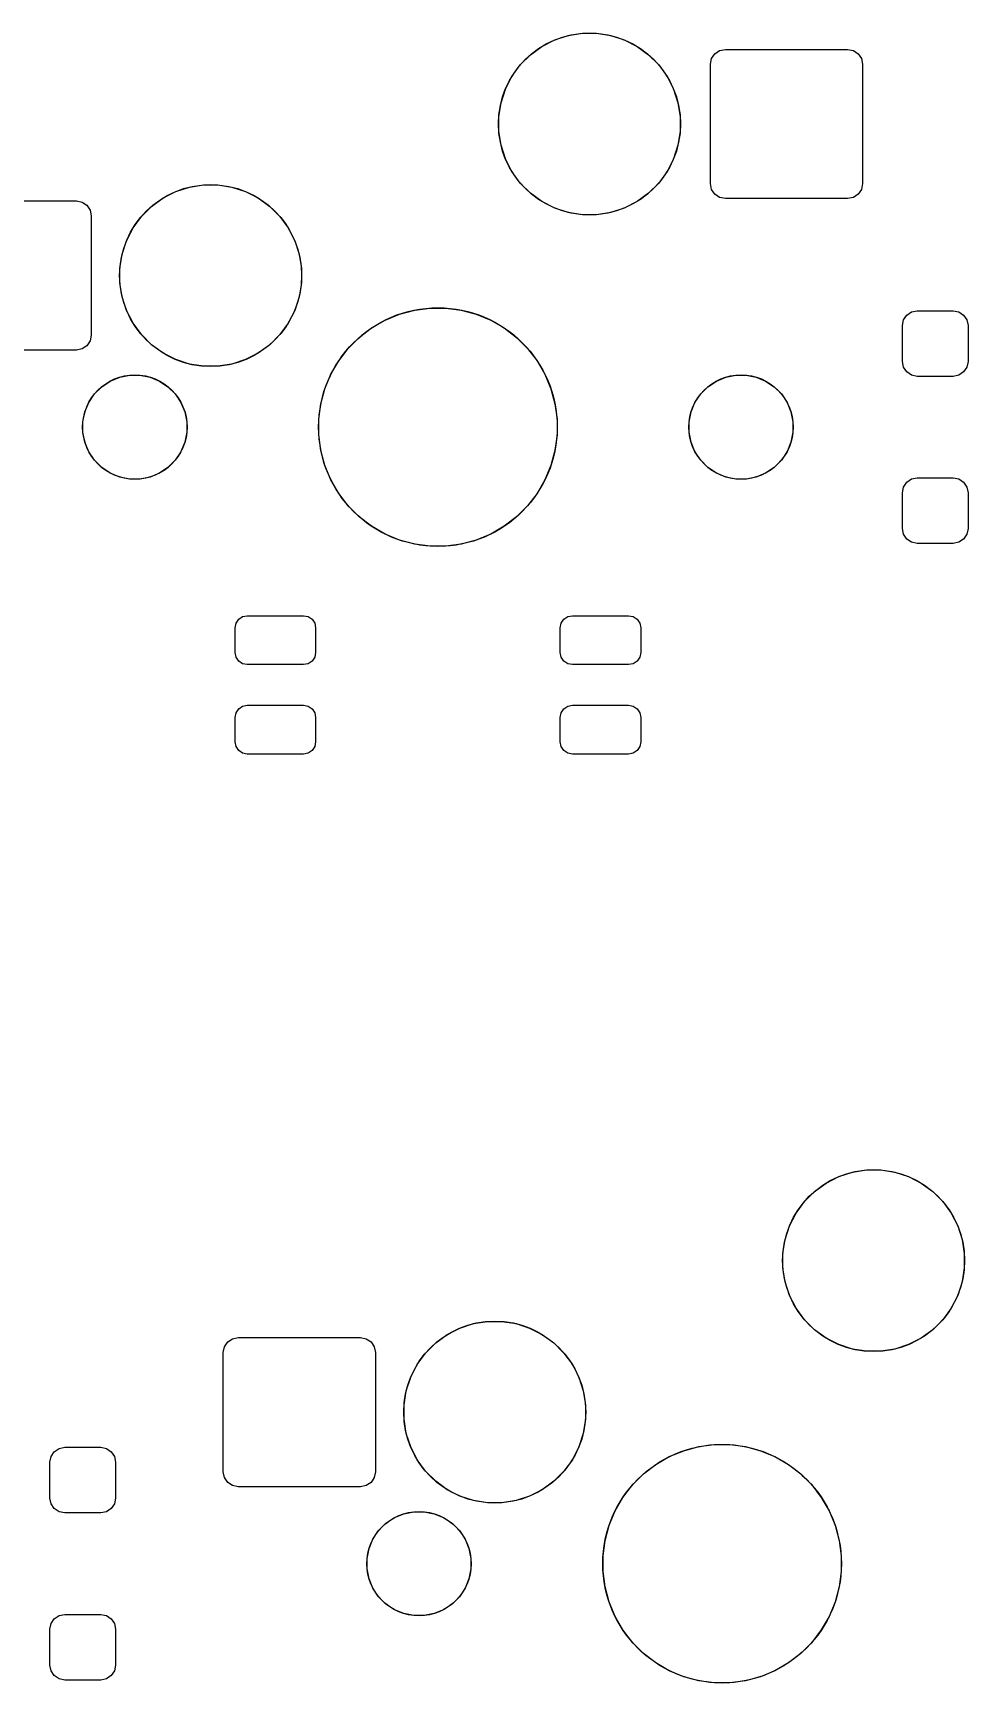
# Model space of a CAD drawing. Header units: millimetres. Extents: x 21 to 415, y -164 to -17.
# Drawn here: x 108.03 to 123.7, y -119.18 to -91.53 of the extents above; entities that cross this region are included whole.
import ezdxf

# ---------------------------------------------------------------- set-up
doc = ezdxf.new("R2010")
doc.units = ezdxf.units.MM
doc.layers.add('B.Mask', color=4, linetype='CONTINUOUS', true_color=0x02ffee)

msp = doc.modelspace()

# ---------------------------------------------------------------- linework, layer by layer
at = {"layer": 'B.Mask', "linetype": 'CONTINUOUS'}
for p, q in [((116.998371, -91.569011), (117.234725, -91.531576)), ((117.234725, -91.531576), (117.474025, -91.531576)), ((117.474025, -91.531576), (117.710379, -91.569011)), ((116.363967, -91.892256), (116.557565, -91.751599)), ((116.557565, -91.751599), (116.770783, -91.642959)), ((116.770783, -91.642959), (116.998371, -91.569011)), ((117.710379, -91.569011), (117.937967, -91.642959)), ((117.937967, -91.642959), (118.151185, -91.751599)), ((118.151185, -91.751599), (118.344783, -91.892256)), ((119.535704, -91.820905), (119.631375, -91.801875)), ((119.631375, -91.801875), (121.681375, -91.801875)), ((121.681375, -91.801875), (121.777046, -91.820905)), ((116.054099, -92.255065), (116.194756, -92.061467)), ((116.194756, -92.061467), (116.363967, -91.892256)), ((118.344783, -91.892256), (118.513994, -92.061467)), ((118.513994, -92.061467), (118.654651, -92.255065)), ((119.381375, -92.051875), (119.400405, -91.956204)), ((119.381375, -94.051875), (119.381375, -92.051875)), ((119.400405, -91.956204), (119.454598, -91.875098)), ((119.454598, -91.875098), (119.535704, -91.820905)), ((121.777046, -91.820905), (121.858152, -91.875098)), ((121.858152, -91.875098), (121.912345, -91.956204)), ((121.912345, -91.956204), (121.931375, -92.051875)), ((121.931375, -92.051875), (121.931375, -94.051875)), ((115.945459, -92.468283), (116.054099, -92.255065)), ((118.654651, -92.255065), (118.763291, -92.468283)), ((115.871511, -92.695871), (115.945459, -92.468283)), ((118.763291, -92.468283), (118.837239, -92.695871)), ((115.834076, -92.932225), (115.871511, -92.695871)), ((118.837239, -92.695871), (118.874674, -92.932225)), ((115.834076, -93.171525), (115.834076, -92.932225)), ((115.871511, -93.407879), (115.834076, -93.171525)), ((118.874674, -93.171525), (118.837239, -93.407879)), ((118.874674, -92.932225), (118.874674, -93.171525)), ((115.945459, -93.635467), (115.871511, -93.407879)), ((118.837239, -93.407879), (118.763291, -93.635467)), ((116.054099, -93.848685), (115.945459, -93.635467)), ((118.763291, -93.635467), (118.654651, -93.848685)), ((116.194756, -94.042283), (116.054099, -93.848685)), ((118.654651, -93.848685), (118.513994, -94.042283)), ((110.013967, -94.432256), (110.207565, -94.291599)), ((110.207565, -94.291599), (110.420783, -94.182959)), ((110.420783, -94.182959), (110.648371, -94.109011)), ((110.648371, -94.109011), (110.884725, -94.071576)), ((110.884725, -94.071576), (111.124025, -94.071576)), ((111.124025, -94.071576), (111.360379, -94.109011)), ((111.360379, -94.109011), (111.587967, -94.182959)), ((111.587967, -94.182959), (111.801185, -94.291599)), ((111.801185, -94.291599), (111.994783, -94.432256)), ((116.363967, -94.211494), (116.194756, -94.042283)), ((116.557565, -94.352151), (116.363967, -94.211494)), ((118.344783, -94.211494), (118.151185, -94.352151)), ((118.513994, -94.042283), (118.344783, -94.211494)), ((119.400405, -94.147546), (119.381375, -94.051875)), ((119.454598, -94.228652), (119.400405, -94.147546)), ((119.535704, -94.282845), (119.454598, -94.228652)), ((119.631375, -94.301875), (119.535704, -94.282845)), ((121.681375, -94.301875), (119.631375, -94.301875)), ((121.777046, -94.282845), (121.681375, -94.301875)), ((121.858152, -94.228652), (121.777046, -94.282845)), ((121.912345, -94.147546), (121.858152, -94.228652)), ((121.931375, -94.051875), (121.912345, -94.147546)), ((106.704375, -94.341875), (108.754375, -94.341875)), ((108.754375, -94.341875), (108.850046, -94.360905)), ((108.850046, -94.360905), (108.931152, -94.415098)), ((108.931152, -94.415098), (108.985345, -94.496204)), ((108.985345, -94.496204), (109.004375, -94.591875)), ((109.844756, -94.601467), (110.013967, -94.432256)), ((111.994783, -94.432256), (112.163994, -94.601467)), ((116.770783, -94.460791), (116.557565, -94.352151)), ((116.998371, -94.534739), (116.770783, -94.460791)), ((117.234725, -94.572174), (116.998371, -94.534739)), ((117.474025, -94.572174), (117.234725, -94.572174)), ((117.710379, -94.534739), (117.474025, -94.572174)), ((117.937967, -94.460791), (117.710379, -94.534739)), ((118.151185, -94.352151), (117.937967, -94.460791)), ((109.004375, -94.591875), (109.004375, -96.591875)), ((109.595459, -95.008283), (109.704099, -94.795065)), ((109.704099, -94.795065), (109.844756, -94.601467)), ((112.163994, -94.601467), (112.304651, -94.795065)), ((112.304651, -94.795065), (112.413291, -95.008283)), ((109.521511, -95.235871), (109.595459, -95.008283)), ((112.413291, -95.008283), (112.487239, -95.235871)), ((109.484076, -95.472225), (109.521511, -95.235871)), ((112.487239, -95.235871), (112.524674, -95.472225)), ((109.484076, -95.711525), (109.484076, -95.472225)), ((112.524674, -95.472225), (112.524674, -95.711525)), ((109.521511, -95.947879), (109.484076, -95.711525)), ((109.595459, -96.175467), (109.521511, -95.947879)), ((112.487239, -95.947879), (112.413291, -96.175467)), ((112.524674, -95.711525), (112.487239, -95.947879)), ((109.704099, -96.388685), (109.595459, -96.175467)), ((112.413291, -96.175467), (112.304651, -96.388685)), ((113.929798, -96.33813), (114.171496, -96.238015)), ((114.171496, -96.238015), (114.424194, -96.170304)), ((114.424194, -96.170304), (114.683569, -96.136157)), ((114.683569, -96.136157), (114.945181, -96.136157)), ((114.945181, -96.136157), (115.204556, -96.170304)), ((115.204556, -96.170304), (115.457254, -96.238015)), ((115.457254, -96.238015), (115.698952, -96.33813)), ((122.671973, -96.255098), (122.753079, -96.200905)), ((122.753079, -96.200905), (122.84875, -96.181875)), ((122.84875, -96.181875), (123.44875, -96.181875)), ((123.44875, -96.181875), (123.544421, -96.200905)), ((123.544421, -96.200905), (123.625527, -96.255098)), ((109.844756, -96.582283), (109.704099, -96.388685)), ((112.304651, -96.388685), (112.163994, -96.582283)), ((113.495683, -96.628195), (113.703235, -96.468936)), ((113.703235, -96.468936), (113.929798, -96.33813)), ((115.698952, -96.33813), (115.925515, -96.468936)), ((115.925515, -96.468936), (116.133067, -96.628195)), ((122.59875, -96.431875), (122.61778, -96.336204)), ((122.59875, -97.031875), (122.59875, -96.431875)), ((122.61778, -96.336204), (122.671973, -96.255098)), ((123.625527, -96.255098), (123.67972, -96.336204)), ((123.67972, -96.336204), (123.69875, -96.431875)), ((123.69875, -96.431875), (123.69875, -97.031875)), ((108.931152, -96.768652), (108.850046, -96.822845)), ((108.985345, -96.687546), (108.931152, -96.768652)), ((109.004375, -96.591875), (108.985345, -96.687546)), ((110.013967, -96.751494), (109.844756, -96.582283)), ((110.207565, -96.892151), (110.013967, -96.751494)), ((111.994783, -96.751494), (111.801185, -96.892151)), ((112.163994, -96.582283), (111.994783, -96.751494)), ((113.310695, -96.813183), (113.495683, -96.628195)), ((116.133067, -96.628195), (116.318055, -96.813183)), ((108.754375, -96.841875), (106.704375, -96.841875)), ((108.850046, -96.822845), (108.754375, -96.841875)), ((110.420783, -97.000791), (110.207565, -96.892151)), ((110.648371, -97.074739), (110.420783, -97.000791)), ((111.587967, -97.000791), (111.360379, -97.074739)), ((111.801185, -96.892151), (111.587967, -97.000791)), ((113.02063, -97.247298), (113.151436, -97.020735)), ((113.151436, -97.020735), (113.310695, -96.813183)), ((116.318055, -96.813183), (116.477314, -97.020735)), ((116.477314, -97.020735), (116.60812, -97.247298)), ((122.61778, -97.127546), (122.59875, -97.031875)), ((123.69875, -97.031875), (123.67972, -97.127546)), ((109.321903, -97.360194), (109.480376, -97.294552)), ((109.480376, -97.294552), (109.64861, -97.261088)), ((109.64861, -97.261088), (109.82014, -97.261088)), ((109.82014, -97.261088), (109.988374, -97.294552)), ((109.988374, -97.294552), (110.146847, -97.360194)), ((110.884725, -97.112174), (110.648371, -97.074739)), ((111.124025, -97.112174), (110.884725, -97.112174)), ((111.360379, -97.074739), (111.124025, -97.112174)), ((112.920515, -97.488996), (113.02063, -97.247298)), ((116.60812, -97.247298), (116.708235, -97.488996)), ((119.481903, -97.360194), (119.640376, -97.294552)), ((119.640376, -97.294552), (119.80861, -97.261088)), ((119.80861, -97.261088), (119.98014, -97.261088)), ((119.98014, -97.261088), (120.148374, -97.294552)), ((120.148374, -97.294552), (120.306847, -97.360194)), ((122.671973, -97.208652), (122.61778, -97.127546)), ((122.753079, -97.262845), (122.671973, -97.208652)), ((122.84875, -97.281875), (122.753079, -97.262845)), ((123.44875, -97.281875), (122.84875, -97.281875)), ((123.544421, -97.262845), (123.44875, -97.281875)), ((123.625527, -97.208652), (123.544421, -97.262845)), ((123.67972, -97.127546), (123.625527, -97.208652)), ((108.962694, -97.719403), (109.057991, -97.576781)), ((109.057991, -97.576781), (109.179281, -97.455491)), ((109.179281, -97.455491), (109.321903, -97.360194)), ((110.146847, -97.360194), (110.289469, -97.455491)), ((110.289469, -97.455491), (110.410759, -97.576781)), ((110.410759, -97.576781), (110.506056, -97.719403)), ((112.852804, -97.741694), (112.920515, -97.488996)), ((116.708235, -97.488996), (116.775946, -97.741694)), ((119.122694, -97.719403), (119.217991, -97.576781)), ((119.217991, -97.576781), (119.339281, -97.455491)), ((119.339281, -97.455491), (119.481903, -97.360194)), ((120.306847, -97.360194), (120.449469, -97.455491)), ((120.449469, -97.455491), (120.570759, -97.576781)), ((120.570759, -97.576781), (120.666056, -97.719403)), ((108.863588, -98.04611), (108.897052, -97.877876)), ((108.897052, -97.877876), (108.962694, -97.719403)), ((110.506056, -97.719403), (110.571698, -97.877876)), ((110.571698, -97.877876), (110.605162, -98.04611)), ((112.818657, -98.001069), (112.852804, -97.741694)), ((116.775946, -97.741694), (116.810093, -98.001069)), ((119.023588, -98.04611), (119.057052, -97.877876)), ((119.057052, -97.877876), (119.122694, -97.719403)), ((120.666056, -97.719403), (120.731698, -97.877876)), ((120.731698, -97.877876), (120.765162, -98.04611)), ((108.863588, -98.21764), (108.863588, -98.04611)), ((110.605162, -98.04611), (110.605162, -98.21764)), ((112.818657, -98.262681), (112.818657, -98.001069)), ((116.810093, -98.001069), (116.810093, -98.262681)), ((119.023588, -98.21764), (119.023588, -98.04611)), ((120.765162, -98.04611), (120.765162, -98.21764)), ((108.897052, -98.385874), (108.863588, -98.21764)), ((108.962694, -98.544347), (108.897052, -98.385874)), ((110.571698, -98.385874), (110.506056, -98.544347)), ((110.605162, -98.21764), (110.571698, -98.385874)), ((112.852804, -98.522056), (112.818657, -98.262681)), ((116.810093, -98.262681), (116.775946, -98.522056)), ((119.057052, -98.385874), (119.023588, -98.21764)), ((119.122694, -98.544347), (119.057052, -98.385874)), ((120.731698, -98.385874), (120.666056, -98.544347)), ((120.765162, -98.21764), (120.731698, -98.385874)), ((109.057991, -98.686969), (108.962694, -98.544347)), ((109.179281, -98.808259), (109.057991, -98.686969)), ((110.410759, -98.686969), (110.289469, -98.808259)), ((110.506056, -98.544347), (110.410759, -98.686969)), ((112.920515, -98.774754), (112.852804, -98.522056)), ((116.775946, -98.522056), (116.708235, -98.774754)), ((119.217991, -98.686969), (119.122694, -98.544347)), ((119.339281, -98.808259), (119.217991, -98.686969)), ((120.570759, -98.686969), (120.449469, -98.808259)), ((120.666056, -98.544347), (120.570759, -98.686969)), ((109.321903, -98.903556), (109.179281, -98.808259)), ((109.480376, -98.969198), (109.321903, -98.903556)), ((109.64861, -99.002662), (109.480376, -98.969198)), ((109.82014, -99.002662), (109.64861, -99.002662)), ((109.988374, -98.969198), (109.82014, -99.002662)), ((110.146847, -98.903556), (109.988374, -98.969198)), ((110.289469, -98.808259), (110.146847, -98.903556)), ((113.02063, -99.016452), (112.920515, -98.774754)), ((116.708235, -98.774754), (116.60812, -99.016452)), ((119.481903, -98.903556), (119.339281, -98.808259)), ((119.640376, -98.969198), (119.481903, -98.903556)), ((119.80861, -99.002662), (119.640376, -98.969198)), ((119.98014, -99.002662), (119.80861, -99.002662)), ((120.148374, -98.969198), (119.98014, -99.002662)), ((120.306847, -98.903556), (120.148374, -98.969198)), ((120.449469, -98.808259), (120.306847, -98.903556)), ((122.671973, -99.055098), (122.753079, -99.000905)), ((122.753079, -99.000905), (122.84875, -98.981875)), ((122.84875, -98.981875), (123.44875, -98.981875)), ((123.44875, -98.981875), (123.544421, -99.000905)), ((123.544421, -99.000905), (123.625527, -99.055098)), ((113.151436, -99.243015), (113.02063, -99.016452)), ((113.310695, -99.450567), (113.151436, -99.243015)), ((116.477314, -99.243015), (116.318055, -99.450567)), ((116.60812, -99.016452), (116.477314, -99.243015)), ((122.59875, -99.231875), (122.61778, -99.136204)), ((122.59875, -99.831875), (122.59875, -99.231875)), ((122.61778, -99.136204), (122.671973, -99.055098)), ((123.625527, -99.055098), (123.67972, -99.136204)), ((123.67972, -99.136204), (123.69875, -99.231875)), ((123.69875, -99.231875), (123.69875, -99.831875)), ((113.495683, -99.635555), (113.310695, -99.450567)), ((116.318055, -99.450567), (116.133067, -99.635555)), ((113.703235, -99.794814), (113.495683, -99.635555)), ((113.929798, -99.92562), (113.703235, -99.794814)), ((115.925515, -99.794814), (115.698952, -99.92562)), ((116.133067, -99.635555), (115.925515, -99.794814)), ((122.61778, -99.927546), (122.59875, -99.831875)), ((123.69875, -99.831875), (123.67972, -99.927546)), ((114.171496, -100.025735), (113.929798, -99.92562)), ((114.424194, -100.093446), (114.171496, -100.025735)), ((114.683569, -100.127593), (114.424194, -100.093446)), ((115.204556, -100.093446), (114.945181, -100.127593)), ((115.457254, -100.025735), (115.204556, -100.093446)), ((115.698952, -99.92562), (115.457254, -100.025735)), ((122.671973, -100.008652), (122.61778, -99.927546)), ((122.753079, -100.062845), (122.671973, -100.008652)), ((122.84875, -100.081875), (122.753079, -100.062845)), ((123.44875, -100.081875), (122.84875, -100.081875)), ((123.544421, -100.062845), (123.44875, -100.081875)), ((123.625527, -100.008652), (123.544421, -100.062845)), ((123.67972, -99.927546), (123.625527, -100.008652)), ((114.945181, -100.127593), (114.683569, -100.127593)), ((111.414375, -101.49875), (111.42998, -101.4203)), ((111.42998, -101.4203), (111.474418, -101.353793)), ((111.474418, -101.353793), (111.540925, -101.309355)), ((111.540925, -101.309355), (111.619375, -101.29375)), ((111.619375, -101.29375), (112.559375, -101.29375)), ((112.559375, -101.29375), (112.637825, -101.309355)), ((112.637825, -101.309355), (112.704332, -101.353793)), ((112.704332, -101.353793), (112.74877, -101.4203)), ((112.74877, -101.4203), (112.764375, -101.49875)), ((116.864375, -101.49875), (116.87998, -101.4203)), ((116.87998, -101.4203), (116.924418, -101.353793)), ((116.924418, -101.353793), (116.990925, -101.309355)), ((116.990925, -101.309355), (117.069375, -101.29375)), ((117.069375, -101.29375), (118.009375, -101.29375)), ((118.009375, -101.29375), (118.087825, -101.309355)), ((118.087825, -101.309355), (118.154332, -101.353793)), ((118.154332, -101.353793), (118.19877, -101.4203)), ((118.19877, -101.4203), (118.214375, -101.49875)), ((111.414375, -101.90875), (111.414375, -101.49875)), ((112.764375, -101.49875), (112.764375, -101.90875)), ((116.864375, -101.90875), (116.864375, -101.49875)), ((118.214375, -101.49875), (118.214375, -101.90875)), ((111.42998, -101.9872), (111.414375, -101.90875)), ((111.474418, -102.053707), (111.42998, -101.9872)), ((112.74877, -101.9872), (112.704332, -102.053707)), ((112.764375, -101.90875), (112.74877, -101.9872)), ((116.87998, -101.9872), (116.864375, -101.90875)), ((116.924418, -102.053707), (116.87998, -101.9872)), ((118.19877, -101.9872), (118.154332, -102.053707)), ((118.214375, -101.90875), (118.19877, -101.9872)), ((111.540925, -102.098145), (111.474418, -102.053707)), ((111.619375, -102.11375), (111.540925, -102.098145)), ((112.559375, -102.11375), (111.619375, -102.11375)), ((112.637825, -102.098145), (112.559375, -102.11375)), ((112.704332, -102.053707), (112.637825, -102.098145)), ((116.990925, -102.098145), (116.924418, -102.053707)), ((117.069375, -102.11375), (116.990925, -102.098145)), ((118.009375, -102.11375), (117.069375, -102.11375)), ((118.087825, -102.098145), (118.009375, -102.11375)), ((118.154332, -102.053707), (118.087825, -102.098145)), ((111.42998, -102.9203), (111.474418, -102.853793)), ((111.474418, -102.853793), (111.540925, -102.809355)), ((111.540925, -102.809355), (111.619375, -102.79375)), ((111.619375, -102.79375), (112.559375, -102.79375)), ((112.559375, -102.79375), (112.637825, -102.809355)), ((112.637825, -102.809355), (112.704332, -102.853793)), ((112.704332, -102.853793), (112.74877, -102.9203)), ((116.87998, -102.9203), (116.924418, -102.853793)), ((116.924418, -102.853793), (116.990925, -102.809355)), ((116.990925, -102.809355), (117.069375, -102.79375)), ((117.069375, -102.79375), (118.009375, -102.79375)), ((118.009375, -102.79375), (118.087825, -102.809355)), ((118.087825, -102.809355), (118.154332, -102.853793)), ((118.154332, -102.853793), (118.19877, -102.9203)), ((111.414375, -102.99875), (111.42998, -102.9203)), ((111.414375, -103.40875), (111.414375, -102.99875)), ((112.74877, -102.9203), (112.764375, -102.99875)), ((112.764375, -102.99875), (112.764375, -103.40875)), ((116.864375, -102.99875), (116.87998, -102.9203)), ((116.864375, -103.40875), (116.864375, -102.99875)), ((118.19877, -102.9203), (118.214375, -102.99875)), ((118.214375, -102.99875), (118.214375, -103.40875)), ((111.42998, -103.4872), (111.414375, -103.40875)), ((112.764375, -103.40875), (112.74877, -103.4872)), ((116.87998, -103.4872), (116.864375, -103.40875)), ((118.214375, -103.40875), (118.19877, -103.4872)), ((111.474418, -103.553707), (111.42998, -103.4872)), ((111.540925, -103.598145), (111.474418, -103.553707)), ((111.619375, -103.61375), (111.540925, -103.598145)), ((112.559375, -103.61375), (111.619375, -103.61375)), ((112.637825, -103.598145), (112.559375, -103.61375)), ((112.704332, -103.553707), (112.637825, -103.598145)), ((112.74877, -103.4872), (112.704332, -103.553707)), ((116.924418, -103.553707), (116.87998, -103.4872)), ((116.990925, -103.598145), (116.924418, -103.553707)), ((117.069375, -103.61375), (116.990925, -103.598145)), ((118.009375, -103.61375), (117.069375, -103.61375)), ((118.087825, -103.598145), (118.009375, -103.61375)), ((118.154332, -103.553707), (118.087825, -103.598145)), ((118.19877, -103.4872), (118.154332, -103.553707)), ((121.533283, -110.692959), (121.760871, -110.619011)), ((121.760871, -110.619011), (121.997225, -110.581576)), ((121.997225, -110.581576), (122.236525, -110.581576)), ((122.236525, -110.581576), (122.472879, -110.619011)), ((122.472879, -110.619011), (122.700467, -110.692959)), ((121.126467, -110.942256), (121.320065, -110.801599)), ((121.320065, -110.801599), (121.533283, -110.692959)), ((122.700467, -110.692959), (122.913685, -110.801599)), ((122.913685, -110.801599), (123.107283, -110.942256)), ((120.816599, -111.305065), (120.957256, -111.111467)), ((120.957256, -111.111467), (121.126467, -110.942256)), ((123.107283, -110.942256), (123.276494, -111.111467)), ((123.276494, -111.111467), (123.417151, -111.305065)), ((120.707959, -111.518283), (120.816599, -111.305065)), ((123.417151, -111.305065), (123.525791, -111.518283)), ((120.634011, -111.745871), (120.707959, -111.518283)), ((123.525791, -111.518283), (123.599739, -111.745871)), ((120.596576, -111.982225), (120.634011, -111.745871)), ((120.596576, -112.221525), (120.596576, -111.982225)), ((123.599739, -111.745871), (123.637174, -111.982225)), ((123.637174, -111.982225), (123.637174, -112.221525)), ((120.634011, -112.457879), (120.596576, -112.221525)), ((123.637174, -112.221525), (123.599739, -112.457879)), ((120.707959, -112.685467), (120.634011, -112.457879)), ((123.599739, -112.457879), (123.525791, -112.685467)), ((120.816599, -112.898685), (120.707959, -112.685467)), ((123.525791, -112.685467), (123.417151, -112.898685)), ((120.957256, -113.092283), (120.816599, -112.898685)), ((121.126467, -113.261494), (120.957256, -113.092283)), ((123.276494, -113.092283), (123.107283, -113.261494)), ((123.417151, -112.898685), (123.276494, -113.092283)), ((114.776467, -113.482256), (114.970065, -113.341599)), ((114.970065, -113.341599), (115.183283, -113.232959)), ((115.183283, -113.232959), (115.410871, -113.159011)), ((115.410871, -113.159011), (115.647225, -113.121576)), ((115.647225, -113.121576), (115.886525, -113.121576)), ((115.886525, -113.121576), (116.122879, -113.159011)), ((116.122879, -113.159011), (116.350467, -113.232959)), ((116.350467, -113.232959), (116.563685, -113.341599)), ((116.563685, -113.341599), (116.757283, -113.482256)), ((121.320065, -113.402151), (121.126467, -113.261494)), ((123.107283, -113.261494), (122.913685, -113.402151)), ((111.216875, -113.641875), (111.235905, -113.546204)), ((111.216875, -115.641875), (111.216875, -113.641875)), ((111.235905, -113.546204), (111.290098, -113.465098)), ((111.290098, -113.465098), (111.371204, -113.410905)), ((111.371204, -113.410905), (111.466875, -113.391875)), ((111.466875, -113.391875), (113.516875, -113.391875)), ((113.516875, -113.391875), (113.612546, -113.410905)), ((113.612546, -113.410905), (113.693652, -113.465098)), ((113.693652, -113.465098), (113.747845, -113.546204)), ((113.747845, -113.546204), (113.766875, -113.641875)), ((113.766875, -113.641875), (113.766875, -115.641875)), ((114.466599, -113.845065), (114.607256, -113.651467)), ((114.607256, -113.651467), (114.776467, -113.482256)), ((116.757283, -113.482256), (116.926494, -113.651467)), ((116.926494, -113.651467), (117.067151, -113.845065)), ((121.533283, -113.510791), (121.320065, -113.402151)), ((121.760871, -113.584739), (121.533283, -113.510791)), ((121.997225, -113.622174), (121.760871, -113.584739)), ((122.236525, -113.622174), (121.997225, -113.622174)), ((122.472879, -113.584739), (122.236525, -113.622174)), ((122.700467, -113.510791), (122.472879, -113.584739)), ((122.913685, -113.402151), (122.700467, -113.510791)), ((114.357959, -114.058283), (114.466599, -113.845065)), ((117.067151, -113.845065), (117.175791, -114.058283)), ((114.284011, -114.285871), (114.357959, -114.058283)), ((117.175791, -114.058283), (117.249739, -114.285871)), ((114.246576, -114.522225), (114.284011, -114.285871)), ((117.249739, -114.285871), (117.287174, -114.522225)), ((114.246576, -114.761525), (114.246576, -114.522225)), ((114.284011, -114.997879), (114.246576, -114.761525)), ((117.287174, -114.761525), (117.249739, -114.997879)), ((117.287174, -114.522225), (117.287174, -114.761525)), ((114.357959, -115.225467), (114.284011, -114.997879)), ((117.249739, -114.997879), (117.175791, -115.225467)), ((108.33028, -115.386204), (108.384473, -115.305098)), ((108.384473, -115.305098), (108.465579, -115.250905)), ((108.465579, -115.250905), (108.56125, -115.231875)), ((108.56125, -115.231875), (109.16125, -115.231875)), ((109.16125, -115.231875), (109.256921, -115.250905)), ((109.256921, -115.250905), (109.338027, -115.305098)), ((109.338027, -115.305098), (109.39222, -115.386204)), ((114.466599, -115.438685), (114.357959, -115.225467)), ((117.175791, -115.225467), (117.067151, -115.438685)), ((118.692298, -115.38813), (118.933996, -115.288015)), ((118.933996, -115.288015), (119.186694, -115.220304)), ((119.186694, -115.220304), (119.446069, -115.186157)), ((119.446069, -115.186157), (119.707681, -115.186157)), ((119.707681, -115.186157), (119.967056, -115.220304)), ((119.967056, -115.220304), (120.219754, -115.288015)), ((120.219754, -115.288015), (120.461452, -115.38813)), ((108.31125, -115.481875), (108.33028, -115.386204)), ((108.31125, -116.081875), (108.31125, -115.481875)), ((109.39222, -115.386204), (109.41125, -115.481875)), ((109.41125, -115.481875), (109.41125, -116.081875)), ((114.607256, -115.632283), (114.466599, -115.438685)), ((117.067151, -115.438685), (116.926494, -115.632283)), ((118.258183, -115.678195), (118.465735, -115.518936)), ((118.465735, -115.518936), (118.692298, -115.38813)), ((120.461452, -115.38813), (120.688015, -115.518936)), ((120.688015, -115.518936), (120.895567, -115.678195)), ((111.235905, -115.737546), (111.216875, -115.641875)), ((111.290098, -115.818652), (111.235905, -115.737546)), ((111.371204, -115.872845), (111.290098, -115.818652)), ((111.466875, -115.891875), (111.371204, -115.872845)), ((113.612546, -115.872845), (113.516875, -115.891875)), ((113.693652, -115.818652), (113.612546, -115.872845)), ((113.747845, -115.737546), (113.693652, -115.818652)), ((113.766875, -115.641875), (113.747845, -115.737546)), ((114.776467, -115.801494), (114.607256, -115.632283)), ((114.970065, -115.942151), (114.776467, -115.801494)), ((116.757283, -115.801494), (116.563685, -115.942151)), ((116.926494, -115.632283), (116.757283, -115.801494)), ((117.913936, -116.070735), (118.073195, -115.863183)), ((118.073195, -115.863183), (118.258183, -115.678195)), ((120.895567, -115.678195), (121.080555, -115.863183)), ((121.080555, -115.863183), (121.239814, -116.070735)), ((108.33028, -116.177546), (108.31125, -116.081875)), ((109.41125, -116.081875), (109.39222, -116.177546)), ((113.516875, -115.891875), (111.466875, -115.891875)), ((115.183283, -116.050791), (114.970065, -115.942151)), ((115.410871, -116.124739), (115.183283, -116.050791)), ((115.647225, -116.162174), (115.410871, -116.124739)), ((116.122879, -116.124739), (115.886525, -116.162174)), ((116.350467, -116.050791), (116.122879, -116.124739)), ((116.563685, -115.942151), (116.350467, -116.050791)), ((117.78313, -116.297298), (117.913936, -116.070735)), ((121.239814, -116.070735), (121.37062, -116.297298)), ((108.384473, -116.258652), (108.33028, -116.177546)), ((108.465579, -116.312845), (108.384473, -116.258652)), ((108.56125, -116.331875), (108.465579, -116.312845)), ((109.16125, -116.331875), (108.56125, -116.331875)), ((109.256921, -116.312845), (109.16125, -116.331875)), ((109.338027, -116.258652), (109.256921, -116.312845)), ((109.39222, -116.177546), (109.338027, -116.258652)), ((113.941781, -116.505491), (114.084403, -116.410194)), ((114.084403, -116.410194), (114.242876, -116.344552)), ((114.242876, -116.344552), (114.41111, -116.311088)), ((114.41111, -116.311088), (114.58264, -116.311088)), ((114.58264, -116.311088), (114.750874, -116.344552)), ((114.750874, -116.344552), (114.909347, -116.410194)), ((114.909347, -116.410194), (115.051969, -116.505491)), ((115.886525, -116.162174), (115.647225, -116.162174)), ((117.683015, -116.538996), (117.78313, -116.297298)), ((121.37062, -116.297298), (121.470735, -116.538996)), ((113.725194, -116.769403), (113.820491, -116.626781)), ((113.820491, -116.626781), (113.941781, -116.505491)), ((115.051969, -116.505491), (115.173259, -116.626781)), ((115.173259, -116.626781), (115.268556, -116.769403)), ((117.615304, -116.791694), (117.683015, -116.538996)), ((121.470735, -116.538996), (121.538446, -116.791694)), ((113.626088, -117.09611), (113.659552, -116.927876)), ((113.659552, -116.927876), (113.725194, -116.769403)), ((115.268556, -116.769403), (115.334198, -116.927876)), ((115.334198, -116.927876), (115.367662, -117.09611)), ((117.581157, -117.051069), (117.615304, -116.791694)), ((121.538446, -116.791694), (121.572593, -117.051069)), ((113.626088, -117.26764), (113.626088, -117.09611)), ((115.367662, -117.09611), (115.367662, -117.26764)), ((117.581157, -117.312681), (117.581157, -117.051069)), ((121.572593, -117.051069), (121.572593, -117.312681)), ((113.659552, -117.435874), (113.626088, -117.26764)), ((113.725194, -117.594347), (113.659552, -117.435874)), ((115.334198, -117.435874), (115.268556, -117.594347)), ((115.367662, -117.26764), (115.334198, -117.435874)), ((117.615304, -117.572056), (117.581157, -117.312681)), ((121.572593, -117.312681), (121.538446, -117.572056)), ((113.820491, -117.736969), (113.725194, -117.594347)), ((113.941781, -117.858259), (113.820491, -117.736969)), ((115.173259, -117.736969), (115.051969, -117.858259)), ((115.268556, -117.594347), (115.173259, -117.736969)), ((117.683015, -117.824754), (117.615304, -117.572056)), ((121.538446, -117.572056), (121.470735, -117.824754)), ((108.384473, -118.105098), (108.465579, -118.050905)), ((108.465579, -118.050905), (108.56125, -118.031875)), ((108.56125, -118.031875), (109.16125, -118.031875)), ((109.16125, -118.031875), (109.256921, -118.050905)), ((109.256921, -118.050905), (109.338027, -118.105098)), ((114.084403, -117.953556), (113.941781, -117.858259)), ((114.242876, -118.019198), (114.084403, -117.953556)), ((114.41111, -118.052662), (114.242876, -118.019198)), ((114.58264, -118.052662), (114.41111, -118.052662)), ((114.750874, -118.019198), (114.58264, -118.052662)), ((114.909347, -117.953556), (114.750874, -118.019198)), ((115.051969, -117.858259), (114.909347, -117.953556)), ((117.78313, -118.066452), (117.683015, -117.824754)), ((117.913936, -118.293015), (117.78313, -118.066452)), ((121.37062, -118.066452), (121.239814, -118.293015)), ((121.470735, -117.824754), (121.37062, -118.066452)), ((108.31125, -118.281875), (108.33028, -118.186204)), ((108.31125, -118.881875), (108.31125, -118.281875)), ((108.33028, -118.186204), (108.384473, -118.105098)), ((109.338027, -118.105098), (109.39222, -118.186204)), ((109.39222, -118.186204), (109.41125, -118.281875)), ((109.41125, -118.281875), (109.41125, -118.881875)), ((118.073195, -118.500567), (117.913936, -118.293015)), ((121.239814, -118.293015), (121.080555, -118.500567)), ((118.258183, -118.685555), (118.073195, -118.500567)), ((121.080555, -118.500567), (120.895567, -118.685555)), ((108.33028, -118.977546), (108.31125, -118.881875)), ((109.41125, -118.881875), (109.39222, -118.977546)), ((118.465735, -118.844814), (118.258183, -118.685555)), ((118.692298, -118.97562), (118.465735, -118.844814)), ((120.688015, -118.844814), (120.461452, -118.97562)), ((120.895567, -118.685555), (120.688015, -118.844814)), ((108.384473, -119.058652), (108.33028, -118.977546)), ((108.465579, -119.112845), (108.384473, -119.058652)), ((108.56125, -119.131875), (108.465579, -119.112845)), ((109.16125, -119.131875), (108.56125, -119.131875)), ((109.256921, -119.112845), (109.16125, -119.131875)), ((109.338027, -119.058652), (109.256921, -119.112845)), ((109.39222, -118.977546), (109.338027, -119.058652)), ((118.933996, -119.075735), (118.692298, -118.97562)), ((119.186694, -119.143446), (118.933996, -119.075735)), ((119.446069, -119.177593), (119.186694, -119.143446)), ((119.707681, -119.177593), (119.446069, -119.177593)), ((119.967056, -119.143446), (119.707681, -119.177593)), ((120.219754, -119.075735), (119.967056, -119.143446)), ((120.461452, -118.97562), (120.219754, -119.075735))]:
    msp.add_line(p, q, dxfattribs=at)
at = {"layer": 'B.Mask'}
for centre, radius in [((117.354375, -93.051875), 1.525), ((117.354375, -93.051875), 1.524999), ((111.004375, -95.591875), 1.525), ((111.004375, -95.591875), 1.524999), ((114.814375, -98.131875), 2), ((114.814375, -98.131875), 1.999999), ((109.734375, -98.131875), 0.875), ((109.734375, -98.131875), 0.874999), ((119.894375, -98.131875), 0.875), ((119.894375, -98.131875), 0.874999), ((122.116875, -112.101875), 1.525), ((122.116875, -112.101875), 1.524999), ((115.766875, -114.641875), 1.525), ((115.766875, -114.641875), 1.524999), ((119.576875, -117.181875), 2), ((119.576875, -117.181875), 1.999999), ((114.496875, -117.181875), 0.875), ((114.496875, -117.181875), 0.874999)]:
    msp.add_circle(centre, radius, dxfattribs=at)

doc.saveas('drawing.dxf')
